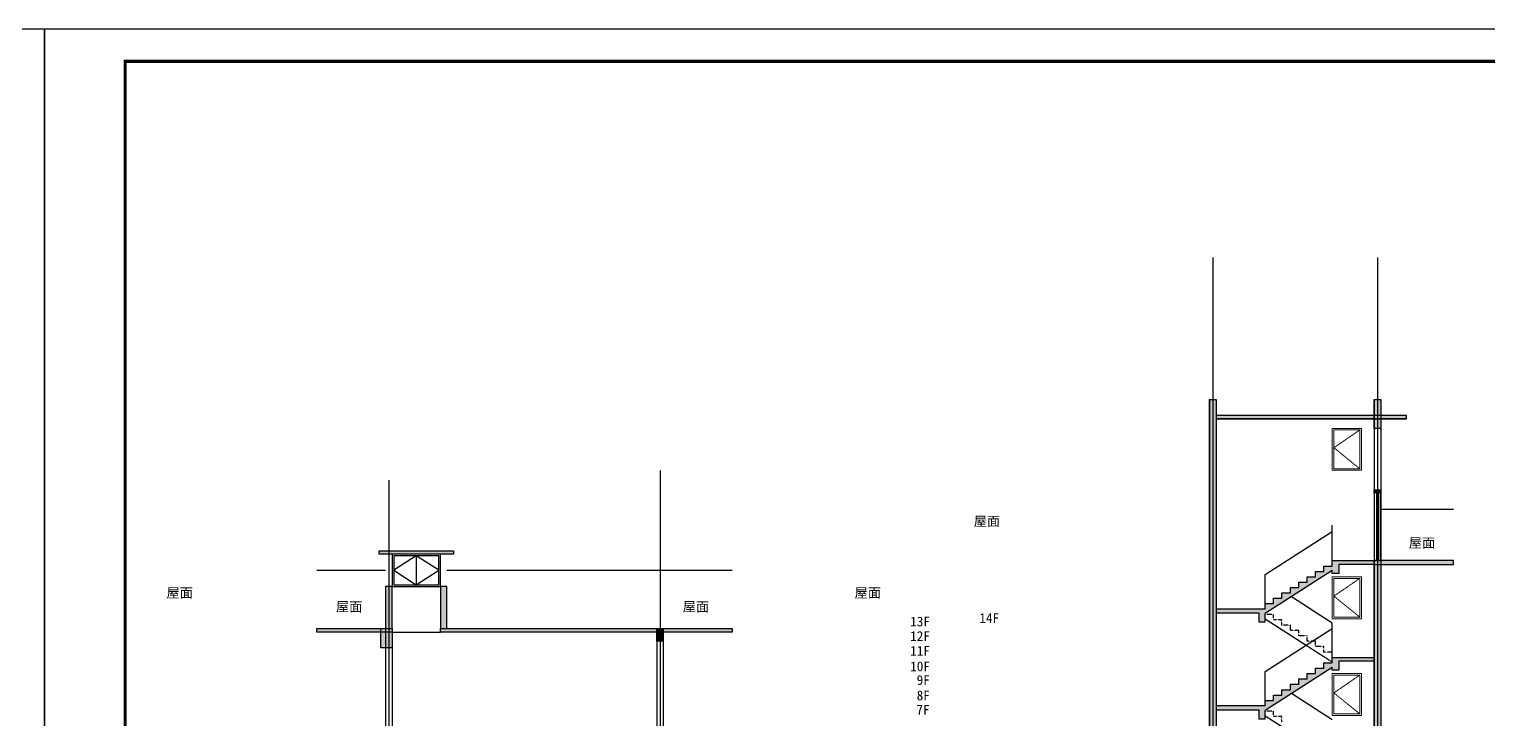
# Model space of a CAD drawing. Extents: x -737978 to 768813, y -372247 to 1140308.
# Drawn here: x 53000 to 98187, y -230591 to -209210 of the extents above; entities that cross this region are included whole.
import ezdxf

# ---------------------------------------------------------------- set-up
doc = ezdxf.new("R2010")
doc.units = 0
doc.header["$LTSCALE"] = 10
doc.header["$MEASUREMENT"] = 0
doc.linetypes.add('!1#$0${ Chain Double-Dash }', pattern=[0])
doc.linetypes.add('DASH', pattern=[0.35, 0.25, -0.1])
doc.layers.get('0').update_dxf_attribs({"linetype": 'CONTINUOUS'})
doc.layers.add('0-面积', color=2, linetype='CONTINUOUS', plot=False)
for name, color, linetype in [('A-FLOR-OTHER2-ON', 83, 'CONTINUOUS'), ('A-WALL-GLAZ', 141, 'CONTINUOUS'), ('BORDER', 7, 'CONTINUOUS'), ('C-B', 7, 'CONTINUOUS'), ('DIM_LEAD', 3, 'CONTINUOUS'), ('J-COLU-梁柱', 30, 'CONTINUOUS'), ('PUB_HATCH', 8, 'CONTINUOUS'), ('PUB_TITLE', 4, 'CONTINUOUS'), ('S_E_STAIR', 4, 'CONTINUOUS'), ('S_STAIR', 2, 'CONTINUOUS')]:
    doc.layers.add(name, color=color, linetype=linetype)
doc.layers.add('L-外墙', color=7, linetype='CONTINUOUS', lineweight=9)
doc.styles.add('_TCH_DYN', font='')
doc.styles.get('_TCH_DYN').set_extended_font_data('SimSun')

# ---------------------------------------------------------------- blocks, each defined once
blk = doc.blocks.new('A$C035B0F65')
at = {"layer": 'PUB_HATCH'}
blk.add_hatch(color=256, dxfattribs=at).paths.add_polyline_path([(200, 400), (200, 0), (0, 0), (0, 400)])
at = {"layer": 'J-COLU-梁柱'}
blk.add_lwpolyline([(200, 400), (200, 0), (0, 0), (0, 400)], close=True, dxfattribs=at)
blk = doc.blocks.new('A$C74714C7F')
at = {"layer": 'PUB_HATCH'}
blk.add_hatch(color=256, dxfattribs=at).paths.add_polyline_path([(350, 800), (350, 200), (0, 200), (0, 800)])
at = {"layer": 'J-COLU-梁柱'}
blk.add_lwpolyline([(350, 800), (350, 200), (0, 200), (0, 800)], close=True, dxfattribs=at)

msp = doc.modelspace()

# ---------------------------------------------------------------- hatches: boundary and pattern name
h = msp.add_hatch(color=256)
h.dxf.hatch_style = 1
h.paths.add_polyline_path([(94669, -220685.9), (94869, -220685.9), (94869, -221585.9), (94669, -221585.9)])
h = msp.add_hatch(color=256)
h.dxf.hatch_style = 1
h.paths.add_polyline_path([(89769, -221285.9), (95669, -221285.9), (95669, -221185.9), (89769, -221185.9)])
h = msp.add_hatch(color=256)
h.dxf.hatch_style = 1
h.paths.add_polyline_path([(94869, -225685.9), (94869, -255786.4), (94669, -255786.4), (94669, -225685.9)])
at = {"layer": 'C-B'}
h = msp.add_hatch(color=256, dxfattribs=at)
h.dxf.hatch_style = 1
h.paths.add_polyline_path([(89569, -220685.9), (89769, -220685.9), (89769, -255786.4), (89569, -255786.4)])
msp.add_hatch(color=256, dxfattribs=at).paths.add_polyline_path([(94669, -223586.4), (94669, -223486.4), (94869, -223486.4), (94869, -223586.4)])
h = msp.add_hatch(color=256, dxfattribs=at)
h.dxf.hatch_style = 1
h.paths.add_polyline_path([(66142.4, -225486.4), (63842.4, -225486.4), (63842.4, -225386.4), (66142.4, -225386.4)])
h = msp.add_hatch(color=256, dxfattribs=at)
h.dxf.hatch_style = 1
h.paths.add_polyline_path([(97124, -225685.9), (94669, -225685.9), (94669, -225805.9), (97124, -225805.9)])
h = msp.add_hatch(color=256, dxfattribs=at)
h.dxf.hatch_style = 1
h.paths.add_polyline_path([(61908, -227786.4), (64242.4, -227786.4), (64242.4, -227906.4), (61908, -227906.4)])
h = msp.add_hatch(color=256, dxfattribs=at)
h.dxf.hatch_style = 1
h.paths.add_polyline_path([(65742.4, -227786.4), (74776.8, -227786.4), (74776.8, -227906.4), (65742.4, -227906.4)])
at = {"layer": 'PUB_HATCH'}
for points in [[(91289, -227185.9), (91289, -227019.2), (91549, -227019.2), (91549, -226852.6), (91809, -226852.6), (91809, -226685.9), (92069, -226685.9), (92069, -226519.2), (92329, -226519.2), (92329, -226352.6), (92589, -226352.6), (92589, -226185.9), (92849, -226185.9), (92849, -226019.2), (93109, -226019.2), (93109, -225852.6), (93369, -225852.6), (93369, -225805.9), (93369, -225995.1), (91289, -227328.5)], [(93369, -225685.9), (94669, -225685.9), (94669, -225805.9), (93569, -225805.9), (93569, -226085.9), (93369, -226085.9)], [(64042.4, -226486.4), (64042.4, -227786.4), (64242.4, -227786.4), (64242.4, -226486.4)], [(65742.4, -226486.4), (65742.4, -227786.4), (65942.4, -227786.4), (65942.4, -226486.4)], [(91289, -227185.9), (89769, -227185.9), (89769, -227305.9), (91089, -227305.9), (91089, -227585.9), (91289, -227585.9)], [(91289, -230186), (91289, -230019.3), (91549, -230019.3), (91549, -229852.6), (91809, -229852.6), (91809, -229686), (92069, -229686), (92069, -229519.3), (92329, -229519.3), (92329, -229352.6), (92589, -229352.6), (92589, -229186), (92849, -229186), (92849, -229019.3), (93109, -229019.3), (93109, -228852.6), (93369, -228852.6), (93369, -228805.9), (93369, -228995.2), (91289, -230328.5)], [(93369, -228685.9), (94669, -228685.9), (94669, -228805.9), (93569, -228805.9), (93569, -229085.9), (93369, -229085.9)], [(91289, -230186), (89769, -230186), (89769, -230306), (91089, -230306), (91089, -230586), (91289, -230586)]]:
    msp.add_hatch(color=256, dxfattribs=at).paths.add_polyline_path(points)

# ---------------------------------------------------------------- linework, layer by layer
msp.add_lwpolyline([(89769, -221285.9), (95669, -221285.9), (95669, -221185.9), (89769, -221185.9)], close=True)
for points in [[(95669, -221285.9), (89769, -221285.9)], [(94869, -225685.9), (94869, -256086.4)]]:
    msp.add_lwpolyline(points)
at = {"layer": '0-面积'}
msp.add_lwpolyline([(64242.4, -227906.4), (65742.4, -227906.4)], dxfattribs=at)
at = {"layer": 'A-FLOR-OTHER2-ON'}
msp.add_lwpolyline([(94669, -225685.9), (94869, -225685.9), (94869, -223585.9), (94669, -223585.9)], close=True, dxfattribs=at)
for points in [[(94735.6, -223585.9), (94735.6, -225685.9)], [(94802.3, -223585.9), (94802.3, -225685.9)], [(94869, -223585.9), (94869, -225685.9)]]:
    msp.add_lwpolyline(points, dxfattribs=at)
at = {"layer": 'A-WALL-GLAZ', "color": 8}
for points in [[(64242.4, -226486.4), (65742.4, -226486.4), (65742.4, -225486.4), (64242.4, -225486.4)], [(64292.4, -226436.4), (65692.4, -226436.4), (65692.4, -225536.4), (64292.4, -225536.4)]]:
    msp.add_lwpolyline(points, close=True, dxfattribs=at)
for points in [[(64992.4, -225536.4), (64292.4, -225986.4), (64992.4, -226436.4), (65692.4, -225986.4), (64992.4, -225536.4)], [(64992.4, -225536.4), (64992.4, -226436.4)]]:
    msp.add_lwpolyline(points, dxfattribs=at)
at = {"layer": 'BORDER', "color": 1}
for points in [[(89668.7, -216290.5), (89668.7, -256501.9)], [(94768.7, -216290.5), (94768.7, -256501.9)], [(64142.4, -223189.1), (64142.4, -256726.3)], [(72542.4, -222889.1), (72542.4, -256426.3)]]:
    msp.add_lwpolyline(points, dxfattribs=at)
at = {"layer": 'C-B'}
for p, q in [((61908, -225986.4), (64042.4, -225986.4)), ((65942.4, -225986.4), (74776.8, -225986.4)), ((72642.4, -225986.4), (74776.8, -225986.4))]:
    msp.add_line(p, q, dxfattribs=at)
msp.add_lwpolyline([(94669, -223586.4), (94669, -223486.4), (94869, -223486.4), (94869, -223586.4)], close=True, dxfattribs=at)
msp.add_lwpolyline([(94869, -224085.9), (97124, -224085.9)], dxfattribs=at)
at = {"layer": 'J-COLU-梁柱'}
for p, q in [((93109, -226019.2), (93109, -225852.6)), ((93109, -225852.6), (93369, -225852.6)), ((93369, -225852.6), (93369, -225685.9)), ((93369, -225685.9), (94669, -225685.9)), ((94669, -225805.9), (93569, -225805.9)), ((93569, -225805.9), (93569, -226085.9)), ((94669, -225685.9), (94669, -225805.9)), ((93369, -225995.1), (91289, -227328.5)), ((92329, -226519.2), (92329, -226352.6)), ((92329, -226352.6), (92589, -226352.6)), ((92589, -226352.6), (92589, -226185.9)), ((92589, -226185.9), (92849, -226185.9)), ((92849, -226185.9), (92849, -226019.2)), ((92849, -226019.2), (93109, -226019.2)), ((93369, -226085.9), (93369, -225995.1)), ((93569, -226085.9), (93369, -226085.9)), ((91809, -226852.6), (91809, -226685.9)), ((91809, -226685.9), (92069, -226685.9)), ((92069, -226685.9), (92069, -226519.2)), ((92069, -226519.2), (92329, -226519.2)), ((91289, -227185.9), (89769, -227185.9)), ((89769, -227185.9), (89769, -227305.9)), ((91289, -227185.9), (91289, -227019.2)), ((91289, -227019.2), (91549, -227019.2)), ((91549, -227019.2), (91549, -226852.6)), ((91549, -226852.6), (91809, -226852.6)), ((89769, -227305.9), (91089, -227305.9)), ((91089, -227305.9), (91089, -227585.9)), ((91089, -227585.9), (91289, -227585.9)), ((91289, -227585.9), (91289, -227328.5)), ((93369, -228995.2), (91289, -230328.5)), ((92849, -229186), (92849, -229019.3)), ((92849, -229019.3), (93109, -229019.3)), ((93109, -229019.3), (93109, -228852.6)), ((93109, -228852.6), (93369, -228852.6)), ((93369, -228852.6), (93369, -228685.9)), ((93369, -228685.9), (94669, -228685.9)), ((93369, -229085.9), (93369, -228995.2)), ((93569, -229085.9), (93369, -229085.9)), ((94669, -228805.9), (93569, -228805.9)), ((93569, -228805.9), (93569, -229085.9)), ((94669, -228685.9), (94669, -228805.9)), ((92069, -229686), (92069, -229519.3)), ((92069, -229519.3), (92329, -229519.3)), ((92329, -229519.3), (92329, -229352.6)), ((92329, -229352.6), (92589, -229352.6)), ((92589, -229352.6), (92589, -229186)), ((92589, -229186), (92849, -229186)), ((91549, -230019.3), (91549, -229852.6)), ((91549, -229852.6), (91809, -229852.6)), ((91809, -229852.6), (91809, -229686)), ((91809, -229686), (92069, -229686)), ((91289, -230186), (89769, -230186)), ((89769, -230186), (89769, -230306)), ((89769, -230306), (91089, -230306)), ((91089, -230306), (91089, -230586)), ((91289, -230186), (91289, -230019.3)), ((91289, -230019.3), (91549, -230019.3)), ((91289, -230586), (91289, -230328.5)), ((91089, -230586), (91289, -230586))]:
    msp.add_line(p, q, dxfattribs=at)
for points in [[(89569, -220685.9), (89569, -256086.4)], [(89769, -220685.9), (89769, -256086.4)], [(94669, -220685.9), (94669, -223586.4)], [(94869, -220685.9), (94869, -223586.4)], [(94668.5, -225685.9), (94668.5, -256086.4)], [(64042.4, -227786.4), (64042.4, -232886.4)], [(64242.4, -227786.4), (64242.4, -232886.4)], [(72442.4, -227786.4), (72442.4, -251306.4)], [(72642.4, -227786.4), (72642.4, -251306.4)]]:
    msp.add_lwpolyline(points, dxfattribs=at)
for points in [[(89569, -220685.9), (89769, -220685.9), (89769, -255786.4), (89569, -255786.4)], [(94669, -220685.9), (94869, -220685.9), (94869, -221585.9), (94669, -221585.9)], [(66142.4, -225486.4), (63842.4, -225486.4), (63842.4, -225386.4), (66142.4, -225386.4)], [(97124, -225685.9), (94669, -225685.9), (94669, -225805.9), (97124, -225805.9)], [(94869, -225685.9), (94869, -255786.4), (94669, -255786.4), (94669, -225685.9)], [(64042.4, -226486.4), (64042.4, -227786.4), (64242.4, -227786.4), (64242.4, -226486.4)], [(65742.4, -226486.4), (65742.4, -227786.4), (65942.4, -227786.4), (65942.4, -226486.4)], [(61908, -227786.4), (64242.4, -227786.4), (64242.4, -227906.4), (61908, -227906.4)], [(65742.4, -227786.4), (74776.8, -227786.4), (74776.8, -227906.4), (65742.4, -227906.4)]]:
    msp.add_lwpolyline(points, close=True, dxfattribs=at)
at = {"layer": 'L-外墙', "color": 253, "linetype": '!1#$0${ Chain Double-Dash }'}
for points in [[(93369, -221585.9), (94269, -221585.9), (94269, -222885.9), (93369, -222885.9)], [(93419, -221635.9), (94219, -221635.9), (94219, -222835.9), (93419, -222835.9)], [(93369, -226185.9), (94269, -226185.9), (94269, -227485.9), (93369, -227485.9)], [(93419, -226235.9), (94219, -226235.9), (94219, -227435.9), (93419, -227435.9)], [(93369, -229186), (94269, -229186), (94269, -230486), (93369, -230486)], [(93419, -229236), (94219, -229236), (94219, -230436), (93419, -230436)]]:
    msp.add_lwpolyline(points, close=True, dxfattribs=at)
at = {"layer": 'L-外墙', "color": 8, "linetype": 'DASH'}
for points in [[(94219, -221635.9), (93419, -222185.9), (94219, -222835.9)], [(94219, -226235.9), (93419, -226785.9), (94219, -227435.9)], [(94219, -229236), (93419, -229786), (94219, -230436)]]:
    msp.add_lwpolyline(points, dxfattribs=at)
at = {"layer": 'PUB_TITLE'}
for points in [[(-93625.1, -268609.7), (53474.9, -268609.7), (53474.9, -209209.7), (-93625.1, -209209.7)], [(53474.9, -268609.7), (137574.9, -268609.7), (137574.9, -209209.7), (53474.9, -209209.7)]]:
    msp.add_lwpolyline(points, close=True, dxfattribs=at)
at = {"layer": 'PUB_TITLE', "const_width": 100}
msp.add_lwpolyline([(55974.9, -267609.7), (136574.9, -267609.7), (136574.9, -210209.7), (55974.9, -210209.7)], close=True, dxfattribs=at)
at = {"layer": 'S_E_STAIR'}
for p, q in [((91289, -226119.2), (93369, -224785.9)), ((91289, -227185.9), (91289, -226119.2)), ((93369, -227619.3), (92102.2, -226807.2)), ((91289, -227495.1), (92555.8, -228307.2)), ((93369, -228685.9), (93369, -227619.3)), ((91289, -229119.3), (93369, -227785.9)), ((91289, -230186), (91289, -229119.3)), ((93369, -230619.3), (92102.2, -229807.2)), ((91289, -230495.2), (92555.8, -231307.3))]:
    msp.add_line(p, q, dxfattribs=at)
at = {"layer": 'S_E_STAIR', "linetype": 'DASH'}
for p, q in [((91549, -227352.6), (91289, -227352.6)), ((91549, -227519.3), (91549, -227352.6)), ((91809, -227519.3), (91549, -227519.3)), ((91809, -227685.9), (91809, -227519.3)), ((92069, -227685.9), (91809, -227685.9)), ((92069, -227852.6), (92069, -227685.9)), ((92329, -227852.6), (92069, -227852.6)), ((92329, -228019.3), (92329, -227852.6)), ((92589, -228019.3), (92329, -228019.3)), ((92589, -228185.9), (92589, -228019.3)), ((92849, -228185.9), (92589, -228185.9)), ((92849, -228352.6), (92849, -228185.9)), ((92555.8, -228307.2), (93369, -228828.5)), ((93109, -228352.6), (92849, -228352.6)), ((93109, -228519.3), (93109, -228352.6)), ((93369, -228519.3), (93109, -228519.3)), ((93369, -228685.9), (93369, -228519.3)), ((91549, -230352.6), (91289, -230352.6)), ((91549, -230519.3), (91549, -230352.6)), ((91809, -230519.3), (91549, -230519.3)), ((91809, -230686), (91809, -230519.3))]:
    msp.add_line(p, q, dxfattribs=at)
at = {"layer": 'S_E_STAIR'}
msp.add_lwpolyline([(93369, -225685.9), (93369, -224585.9)], dxfattribs=at)

# ---------------------------------------------------------------- block references
at = {"layer": 'C-B'}
msp.add_blockref('A$C74714C7F', (63892.4, -228586.4), dxfattribs=at)
at = {"layer": 'S_STAIR'}
msp.add_blockref('A$C035B0F65', (72442.4, -228186.4), dxfattribs=at)

# ---------------------------------------------------------------- texts
at = {"layer": 'DIM_LEAD', "color": 0, "linetype": 'Continuous', "style": '_TCH_DYN'}
for s, p in [('屋面', (82260.7, -224614.9)), ('屋面', (95738.9, -225285.6)), ('屋面', (57254.3, -226833.9)), ('屋面', (78570.8, -226833.9)), ('屋面', (62502.7, -227262.1)), ('屋面', (73247.9, -227262.1)), ('13F', (80292.1, -227723.4)), ('14F', (82436.6, -227614.9)), ('12F', (80292.1, -228172.5)), ('11F', (80292.1, -228629.6)), ('10F', (80292.1, -229113.7)), ('9F', (80493.1, -229537.2)), ('8F', (80493.1, -230014.6)), ('7F', (80484.7, -230456.7))]:
    msp.add_text(s, height=300, dxfattribs=at).set_placement(p)

doc.saveas('drawing.dxf')
